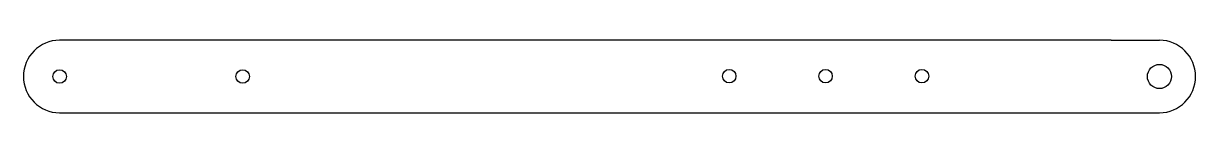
# Model space of a CAD drawing. Header units: millimetres. Extents: x 1936 to 2180, y 1697 to 1712.
import ezdxf

# ---------------------------------------------------------------- set-up
doc = ezdxf.new("R2010")
doc.units = ezdxf.units.MM
doc.layers.add('Layer_0', color=7, linetype='Continuous')

msp = doc.modelspace()

# ---------------------------------------------------------------- linework, layer by layer
for p, q in [((2162.29, 1711.95), (2172.29, 1711.95)), ((2179.79, 1704.45), (2179.79, 1704.45))]:
    msp.add_line(p, q)
for points in [[(2162.29, 1711.95), (1943.99, 1711.95, 1), (1943.99, 1696.95)], [(1943.99, 1696.95), (2172.29, 1696.95, 1), (2172.29, 1711.95)]]:
    msp.add_lwpolyline(points, format="xyb")
at = {"layer": 'Layer_0', "color": 0}
for centre, radius in [((1943.99, 1704.45), 1.4), ((1981.99, 1704.45), 1.4), ((2082.99, 1704.52), 1.4), ((2102.99, 1704.52), 1.4), ((2122.99, 1704.52), 1.4), ((2172.29, 1704.45), 2.5)]:
    msp.add_circle(centre, radius, dxfattribs=at)

doc.saveas('drawing.dxf')
